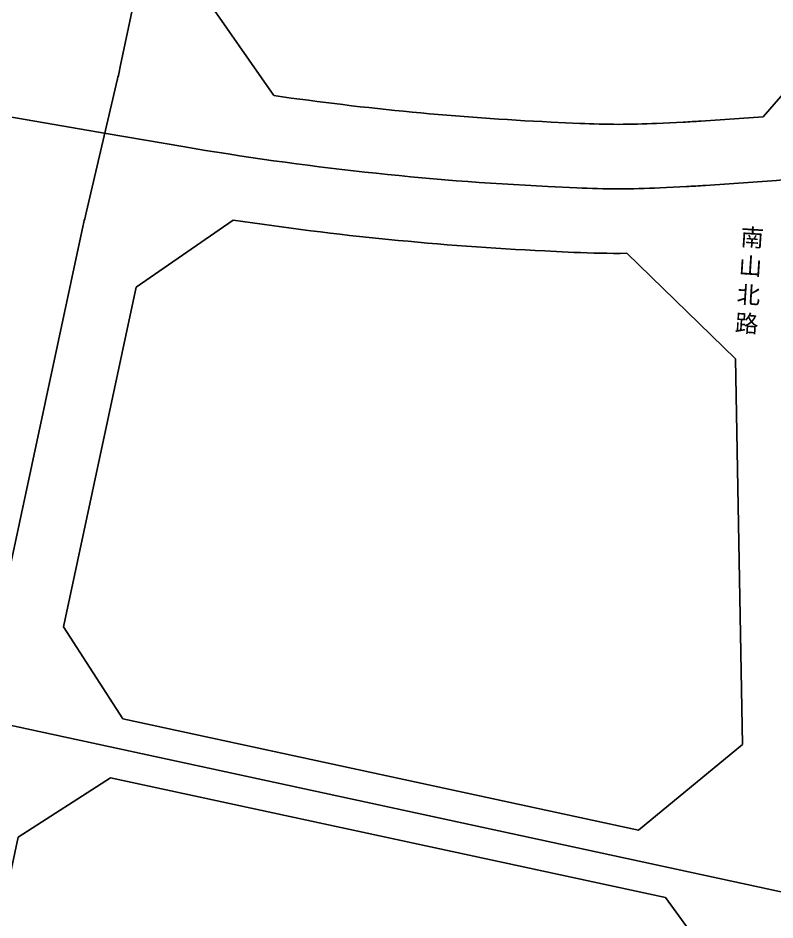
# Model space of a CAD drawing. Extents: x 529262 to 576451, y 2694391 to 2717535.
# Drawn here: x 564241.6 to 564417.5, y 2710493.2 to 2710702.9 of the extents above; entities that cross this region are included whole.
import ezdxf
from ezdxf.xclip import XClip

# ---------------------------------------------------------------- set-up
doc = ezdxf.new("R2010")
doc.units = 0
doc.header["$XCLIPFRAME"] = 0
for name, color, linetype in [('PP-COM', 7, 'Continuous'), ('RD-中线', 40, 'Continuous'), ('RD-红线', 7, 'Continuous'), ('RD-路名', 7, 'Continuous')]:
    doc.layers.add(name, color=color, linetype=linetype)
doc.styles.add('黑体', font='simhei.ttf')

# ---------------------------------------------------------------- blocks, each defined once
blk = doc.blocks.new('A$C19FD0107')
at = {"layer": 'RD-中线', "color": 8, "linetype": 'Continuous', "flags": 128}
for points in [[(-6832.92, 15835.55), (-6741.2, 16264.11, -0.004965), (-6740.55, 16267.02), (-6733.24, 16298.13, 0.005421), (-6732.53, 16301.31), (-6689.22, 16505.47)], [(-7111.18, 16211.49), (-7085.28, 16206.83), (-7058.57, 16201.1), (-7030.79, 16194.64), (-6901.04, 16173.08), (-6870.57, 16167.45), (-6839.63, 16162.62), (-6768.46, 16149.97, -0.009225), (-6763.03, 16148.9), (-6572.58, 16107.76)]]:
    blk.add_lwpolyline(points, format="xyb", dxfattribs=at)
at = {"layer": 'RD-中线', "color": 8}
blk.add_lwpolyline([(-6735.89, 16285.46), (-7081.77, 16345.35), (-7093.95, 16347.49), (-7407.42, 16401.51), (-7408.07, 16401.63)], dxfattribs=at)
blk.add_lwpolyline([(-6735.89, 16285.46), (-6718.06, 16282.4, 0.030508), (-6633.22, 16273.12), (-6626.5, 16272.8, 0.024076), (-6607.25, 16272.8), (-6601.04, 16273.1, 0.005515), (-6596.64, 16273.36), (-6580.11, 16274.53, 0.09706), (-6505.85, 16294.59), (-6459.2, 16317.56, 0.002667), (-6457.29, 16318.51), (-6379.21, 16357.69, -0.014246)], format="xyb", dxfattribs=at)
at = {"layer": 'RD-红线', "color": 8}
for points in [[(-6713.61, 16318.19), (-6696.89, 16294.25, 0.433868)], [(-6583.22, 16289.35), (-6569.3, 16305.25, 0.412066)], [(-6696.89, 16294.25, 0.023616), (-6632.51, 16288.1), (-6625.78, 16287.78, 0.024076), (-6607.97, 16287.78), (-6601.77, 16288.08, 0.005515), (-6597.69, 16288.33), (-6583.22, 16289.35)], [(-6706.39, 16265.32), (-6728.94, 16249.73, 0.396448)], [(-6706.39, 16265.32, 0.025473), (-6633.94, 16258.14)], [(-6633.94, 16258.14), (-6627.22, 16257.81, 0.014358), (-6614.87, 16257.58)], [(-6589.64, 16233.04), (-6614.87, 16257.58, 0.411574)], [(-6745.84, 16170.73), (-6732.04, 16149.37, 0.413655)], [(-6612.2, 16123.48), (-6587.98, 16143.4, 0.48369)], [(-6734.91, 16135.66), (-6756.31, 16121.84, 0.414772)], [(-6590.25, 16086.28), (-6605.93, 16107.8, 0.381241)]]:
    blk.add_lwpolyline(points, format="xyb", dxfattribs=at)
at = {"layer": 'RD-红线', "color": 8, "linetype": 'Continuous', "flags": 128}
for points in [[(-6745.84, 16170.73), (-6728.94, 16249.73)], [(-6589.64, 16233.04), (-6587.98, 16143.4)], [(-6732.04, 16149.37), (-6612.2, 16123.48)], [(-6734.91, 16135.66), (-6605.93, 16107.8)], [(-6777.5, 16022.82), (-6756.31, 16121.84)]]:
    blk.add_lwpolyline(points, dxfattribs=at)

msp = doc.modelspace()

# ---------------------------------------------------------------- block references
at = {"layer": 'PP-COM'}
ref = msp.add_blockref('A$C19FD0107', (570997.993, 2694390.603), dxfattribs=at)
XClip(ref).set_block_clipping_path([(-9366.4383134884, 14428.6043910822), (-3328.4480743363, 17452.7484863754)])

# ---------------------------------------------------------------- texts
at = {"layer": 'RD-路名', "color": 7, "linetype": 'Continuous', "insert": (564409.661, 2710654.018), "char_height": 4, "width": 50.99419, "attachment_point": 1, "rotation": 356.34356, "style": '黑体'}
msp.add_mtext('南\\P山\\P北\\P路', dxfattribs=at)

doc.saveas('drawing.dxf')
